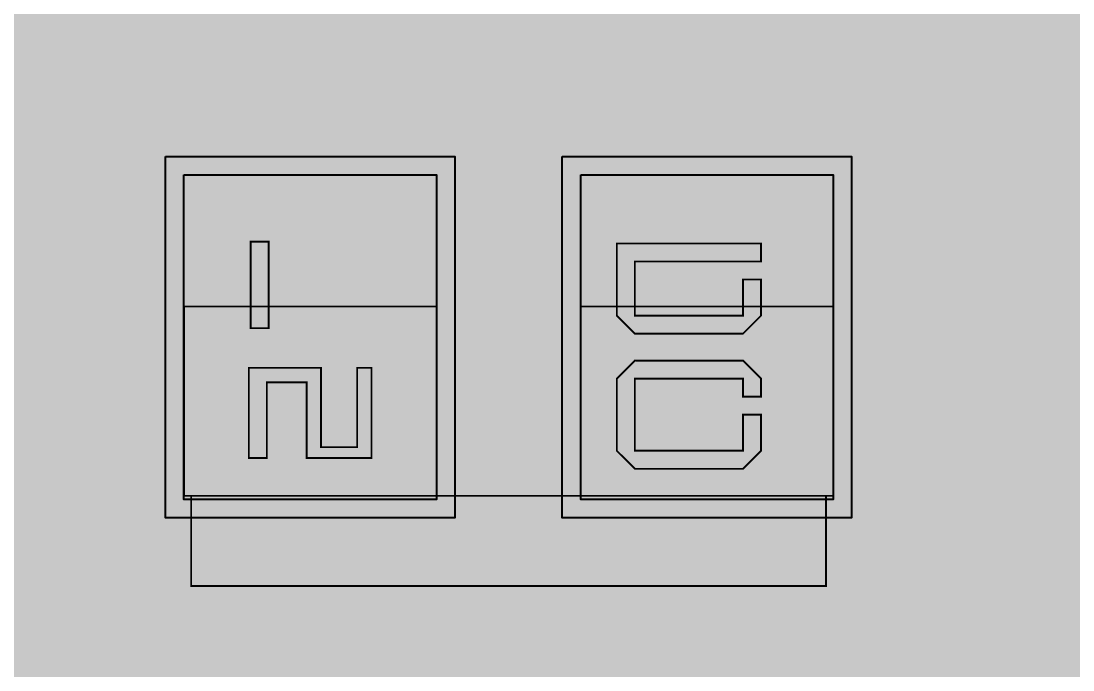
# Model space of a CAD drawing. Header units: millimetres. Extents: x 40 to 109, y -239.5 to -186.7.
# Drawn here: x 94.66 to 97.577, y -195.843 to -194.042 of the extents above; entities that cross this region are included whole.
import ezdxf

# ---------------------------------------------------------------- set-up
doc = ezdxf.new("R2010")
doc.units = ezdxf.units.MM
doc.header["$MEASUREMENT"] = 0
for name, color, linetype, true_color in [('Bottom-Layer', 7, 'Continuous', 0x0000ff), ('Component-Marking-Layer', 7, 'Continuous', 0x66ffcc), ('Component-Shape-Layer', 7, 'Continuous', 0x00cccc), ('Document-Layer', 7, 'Continuous', 0xffffff), ('Pin-Soldering-Layer', 7, 'Continuous', 0xcc9999), ('Top-Layer', 7, 'Continuous', 0xff0000), ('Top-Paste-Mask-Layer', 7, 'Continuous', 0x808080), ('Top-Silkscreen-Layer', 7, 'Continuous', 0xffcc00), ('Top-Solder-Mask-Layer', 7, 'Continuous', 0x800080)]:
    doc.layers.add(name, color=color, linetype=linetype, true_color=true_color)

msp = doc.modelspace()

# ---------------------------------------------------------------- hatches: boundary and pattern name
at = {"layer": 'Bottom-Layer'}
msp.add_hatch(color=256, dxfattribs=at).paths.add_polyline_path([(78.36962971477374, -237.8943357886716), (70.72866848182268, -237.8943357886716), (70.9731984884277, -237.68035898296563), (71.13215236266463, -237.39696056487645), (71.18724917449836, -237.07673355346716), (71.18724917449836, -236.47673355346714), (71.09236341465622, -236.06101187688617), (70.82649942356402, -235.72762897684387), (70.44231482526544, -235.54261542536648), (70.01590209116841, -235.54261542536648), (69.63171749286984, -235.72762897684387), (69.36585350177764, -236.06101187688617), (69.2709677419355, -236.47673355346714), (69.2709677419355, -237.07673355346716), (69.32606455376923, -237.39696056487645), (69.48501842800617, -237.68035898296563), (69.72954843461119, -237.8943357886716), (42.672085344170696, -237.8943357886716), (42.107377293007204, -237.81999056332822), (41.581153162306336, -237.60202139154393), (41.12927425694884, -237.25528251216474), (40.78253537756965, -236.80340360680722), (40.56456620578536, -236.27717947610637), (40.490220980441975, -235.7124714249429), (40.49022098044196, -195.07239014478031), (40.56456620578535, -194.5076820936168), (40.782535377569644, -193.98145796291595), (41.12927425694883, -193.52957905755844), (41.58115316230633, -193.18284017817925), (42.107377293007204, -192.964871006395), (42.672085344170696, -192.89052578105156), (106.29921259842521, -192.89052578105156), (106.86392064958869, -192.964871006395), (107.39014478028956, -193.18284017817928), (107.84202368564706, -193.52957905755844), (108.18876256502625, -193.98145796291595), (108.40673173681054, -194.5076820936168), (108.48107696215394, -195.07239014478031), (108.48107696215394, -217.4265582931166), (104.27335026670055, -217.4265582931166), (104.13629574812441, -217.45382013186662), (104.02010653759913, -217.53145528029623), (103.1893623161107, -218.36219950178466), (103.11172716768083, -218.47838871231008), (103.08446532893068, -218.61544323088648), (103.08446532893068, -224.6154432308865), (103.11172716768083, -224.75249774946292), (103.1893623161107, -224.8686869599883), (104.12637019012644, -225.80569483400404), (104.24255940065171, -225.88332998243365), (104.37961391922785, -225.91059182118366), (108.45755635609171, -225.91059182118366), (108.48107696215395, -235.7124714249429), (108.40673173681056, -236.27717947610637), (108.18876256502627, -236.80340360680722), (107.84202368564706, -237.25528251216474), (107.39014478028957, -237.60202139154393), (106.86392064958869, -237.81999056332822), (106.29921259842521, -237.8943357886716), (79.36874976198523, -237.8943357886716), (79.61327976859025, -237.68035898296563), (79.77223364282719, -237.39696056487645), (79.82733045466091, -237.07673355346716), (79.82733045466091, -236.47673355346714), (79.73244469481877, -236.06101187688617), (79.46658070372658, -235.72762897684387), (79.082396105428, -235.54261542536648), (78.65598337133096, -235.54261542536648), (78.27179877303239, -235.72762897684387), (78.00593478194018, -236.06101187688617), (77.91104902209806, -236.47673355346714), (77.91104902209806, -237.07673355346716), (77.96614583393178, -237.39696056487645), (78.12509970816872, -237.68035898296563)])
at = {"layer": 'Component-Marking-Layer'}
msp.add_hatch(color=256, dxfattribs=at).paths.add_polyline_path([(96.95232410464823, -194.83439166878335, 1), (97.0723139446279, -194.83439166878335, 1)])
msp.add_hatch(color=256, dxfattribs=at).paths.add_polyline_path([(96.95232410464823, -194.83439166878335, 1), (97.0723139446279, -194.83439166878335, 1)])
at = {"layer": 'Document-Layer'}
for points in [[(95.3472186944374, -194.65440690881385), (95.3472186944374, -194.894411988824), (95.297205994412, -194.894411988824), (95.297205994412, -194.65440690881385)], [(95.3472186944374, -194.65440690881385), (95.3472186944374, -194.894411988824), (95.297205994412, -194.894411988824), (95.297205994412, -194.65440690881385)], [(96.71219202438407, -194.65943611887226), (96.31219202438406, -194.65943611887226), (96.31219202438406, -194.80942341884685), (96.31219202438406, -194.85943611887228), (96.36217932435866, -194.90942341884684), (96.66220472440946, -194.90942341884684), (96.71219202438407, -194.85943611887228), (96.71219202438407, -194.7594361188723), (96.66217932435866, -194.7594361188723), (96.66217932435866, -194.85943611887228), (96.36217932435866, -194.85943611887228), (96.36217932435866, -194.70942341884688), (96.71219202438407, -194.70942341884688)], [(96.71219202438407, -194.65943611887226), (96.31219202438406, -194.65943611887226), (96.31219202438406, -194.80942341884685), (96.31219202438406, -194.85943611887228), (96.36217932435866, -194.90942341884684), (96.66220472440946, -194.90942341884684), (96.71219202438407, -194.85943611887228), (96.71219202438407, -194.7594361188723), (96.66217932435866, -194.7594361188723), (96.66217932435866, -194.85943611887228), (96.36217932435866, -194.85943611887228), (96.36217932435866, -194.70942341884688), (96.71219202438407, -194.70942341884688)], [(96.71219202438407, -195.03439166878337), (96.66217932435866, -194.98437896875797), (96.36217932435866, -194.98437896875797), (96.36217932435866, -194.98440436880875), (96.31219202438406, -195.03439166878337), (96.31219202438406, -195.23439166878336), (96.36217932435866, -195.28437896875798), (96.66217932435866, -195.28437896875798), (96.66220472440946, -195.28437896875798), (96.71219202438407, -195.23439166878336), (96.71219202438407, -195.13439166878337), (96.66217932435866, -195.13439166878337), (96.66217932435866, -195.23439166878336), (96.36217932435866, -195.23439166878336), (96.36217932435866, -195.03439166878337), (96.66217932435866, -195.03439166878337), (96.66217932435866, -195.08437896875796), (96.71219202438407, -195.08437896875796)], [(96.71219202438407, -195.03439166878337), (96.66217932435866, -194.98437896875797), (96.36217932435866, -194.98437896875797), (96.36217932435866, -194.98440436880875), (96.31219202438406, -195.03439166878337), (96.31219202438406, -195.23439166878336), (96.36217932435866, -195.28437896875798), (96.66217932435866, -195.28437896875798), (96.66220472440946, -195.28437896875798), (96.71219202438407, -195.23439166878336), (96.71219202438407, -195.13439166878337), (96.66217932435866, -195.13439166878337), (96.66217932435866, -195.23439166878336), (96.36217932435866, -195.23439166878336), (96.36217932435866, -195.03439166878337), (96.66217932435866, -195.03439166878337), (96.66217932435866, -195.08437896875796), (96.71219202438407, -195.08437896875796)], [(95.63218186436374, -195.0144018288037), (95.63218186436374, -195.25440690881385), (95.45217170434343, -195.25440690881385), (95.45217170434343, -195.04439928879862), (95.34216408432818, -195.04439928879862), (95.34216408432818, -195.25440690881385), (95.29217678435359, -195.25440690881385), (95.29217678435359, -195.0144018288037), (95.29217678435359, -195.00439420878845), (95.30218440436882, -195.00439420878845), (95.49217678435357, -195.00439420878845), (95.49217678435357, -195.2244094488189), (95.59217678435358, -195.2244094488189), (95.59217678435358, -195.00439420878845), (95.63218186436374, -195.00439420878845)], [(95.63218186436374, -195.0144018288037), (95.63218186436374, -195.25440690881385), (95.45217170434343, -195.25440690881385), (95.45217170434343, -195.04439928879862), (95.34216408432818, -195.04439928879862), (95.34216408432818, -195.25440690881385), (95.29217678435359, -195.25440690881385), (95.29217678435359, -195.0144018288037), (95.29217678435359, -195.00439420878845), (95.30218440436882, -195.00439420878845), (95.49217678435357, -195.00439420878845), (95.49217678435357, -195.2244094488189), (95.59217678435358, -195.2244094488189), (95.59217678435358, -195.00439420878845), (95.63218186436374, -195.00439420878845)], [(96.89220218440438, -195.60939801879607), (95.13220726441455, -195.60939801879607), (95.13220726441455, -195.35941071882147), (96.89220218440438, -195.35941071882147)], [(96.89220218440438, -195.60939801879607), (95.13220726441455, -195.60939801879607), (95.13220726441455, -195.35941071882147), (96.89220218440438, -195.35941071882147)]]:
    msp.add_hatch(color=256, dxfattribs=at).paths.add_polyline_path(points)
at = {"layer": 'Pin-Soldering-Layer'}
for points in [[(95.11214122428247, -194.83439166878335), (95.81216662433326, -194.83439166878335), (95.81216662433326, -195.35941071882147), (95.11214122428247, -195.35941071882147)], [(95.11214122428247, -194.83439166878335), (95.81216662433326, -194.83439166878335), (95.81216662433326, -195.35941071882147), (95.11214122428247, -195.35941071882147)], [(96.21221742443487, -194.83439166878335), (96.91224282448566, -194.83439166878335), (96.91224282448566, -195.35941071882147), (96.21221742443487, -195.35941071882147)], [(96.21221742443487, -194.83439166878335), (96.91224282448566, -194.83439166878335), (96.91224282448566, -195.35941071882147), (96.21221742443487, -195.35941071882147)]]:
    msp.add_hatch(color=256, dxfattribs=at).paths.add_polyline_path(points)
at = {"layer": 'Top-Layer'}
for points in [[(91.64220218440438, -196.0655321310643), (91.64220218440438, -196.27661925323855), (91.69018394225655, -196.45568961137928), (91.8212725425451, -196.58677821166782), (92.00034290068582, -196.63475996952), (93.37735585471172, -196.63475996952), (93.55642621285243, -196.58677821166782), (93.68751481314098, -196.45568961137928), (93.73549657099315, -196.27661925323855), (93.73549657099315, -195.16321511407992), (95.24618438001846, -193.65252730505463), (98.18162426922085, -193.65252730505463), (97.97918737537351, -193.77784036707655), (97.90005080010161, -194.0023876047752), (97.9000508001016, -195.4123952247905), (97.94117695810772, -195.57902818221513), (98.05511020126872, -195.70739141478285), (97.94117695810772, -195.8357546473506), (97.90005080010161, -196.00238760477524), (97.90005080010161, -196.26428752857507), (97.26864264509642, -196.26428752857507), (97.15272893983258, -196.034051234452), (96.91223012446027, -195.94128778257559), (96.21223012446026, -195.94128778257559), (96.10765348928994, -195.95689601859416), (96.01219202438406, -196.00236027238964), (95.91673055947818, -195.95689601859416), (95.81215392430786, -195.94128778257559), (95.11215392430786, -195.94128778257559), (94.93308356616714, -195.98926954042773), (94.80199496587859, -196.1203581407163), (94.75401320802642, -196.299428498857), (94.75401320802642, -196.77147627530292), (94.46886107389732, -197.05662840943202), (94.36369573098894, -197.21401946766136), (94.32676657353315, -197.39967487934982), (94.32676657353315, -197.65980949961903), (94.24563881127763, -197.65980949961903), (94.06656845313692, -197.7077912574712), (93.93547985284836, -197.83887985775974), (93.88749809499619, -198.01795021590047), (93.88749809499619, -198.4753162306325), (93.6242004415961, -198.4753162306325), (91.91022936955618, -196.76134750414295), (91.75283839271137, -196.65618233244547), (91.56718313436627, -196.6192532385065), (91.5193675387351, -196.6192532385065), (91.5193675387351, -196.40039370078742), (91.50625695875797, -196.30437819318368), (91.46788510581811, -196.21539243078487), (91.50112423364943, -196.14323850244796), (91.51763934308981, -196.0655321310643)], [(95.81215392430786, -194.1112141224283), (95.11215392430786, -194.1112141224283), (94.93308356616714, -194.15919588028044), (94.80199496587859, -194.29028448056897), (94.75401320802642, -194.4693548387097), (94.75401320802642, -195.3693548387097), (94.80199496587859, -195.54842519685045), (94.93308356616714, -195.67951379713898), (95.11215392430786, -195.72749555499115), (95.81215392430786, -195.72749555499115), (95.91673055947818, -195.71188731897257), (96.01219202438406, -195.6664230651771), (96.10765348928994, -195.71188731897257), (96.21223012446026, -195.72749555499115), (96.91223012446027, -195.72749555499115), (97.09130048260097, -195.67951379713898), (97.22238908288953, -195.54842519685045), (97.2703708407417, -195.3693548387097), (97.2703708407417, -194.4693548387097), (97.22238908288953, -194.29028448056897), (97.09130048260097, -194.15919588028044), (96.91223012446027, -194.1112141224283), (96.21223012446026, -194.1112141224283), (96.10765348928994, -194.12682235844684), (96.01219202438406, -194.17228661224232), (95.91673055947818, -194.12682235844684)], [(95.11215392430783, -194.4693548387097), (95.81215392430786, -194.4693548387097), (95.81215392430786, -195.3693548387097), (95.11215392430783, -195.3693548387097)], [(96.21223012446026, -194.4693548387097), (96.9122301244603, -194.4693548387097), (96.9122301244603, -195.3693548387097), (96.21223012446026, -195.3693548387097)]]:
    msp.add_hatch(color=256, dxfattribs=at).paths.add_polyline_path(points)
at = {"layer": 'Top-Paste-Mask-Layer'}
for points in [[(95.11215392430783, -194.4693548387097), (95.81215392430786, -194.4693548387097), (95.81215392430786, -195.3693548387097), (95.11215392430783, -195.3693548387097)], [(96.21223012446026, -194.4693548387097), (96.9122301244603, -194.4693548387097), (96.9122301244603, -195.3693548387097), (96.21223012446026, -195.3693548387097)]]:
    msp.add_hatch(color=256, dxfattribs=at).paths.add_polyline_path(points)
at = {"layer": 'Top-Solder-Mask-Layer'}
for points in [[(95.06115316230631, -194.4183540767082), (95.86315468630937, -194.4183540767082), (95.86315468630937, -195.42035560071125), (95.06115316230631, -195.42035560071125)], [(96.16122936245874, -194.4183540767082), (96.96323088646182, -194.4183540767082), (96.96323088646182, -195.42035560071125), (96.16122936245874, -195.42035560071125)]]:
    msp.add_hatch(color=256, dxfattribs=at).paths.add_polyline_path(points)

# ---------------------------------------------------------------- linework, layer by layer
at = {"layer": 'Component-Marking-Layer', "const_width": 0.1290325161295484}
msp.add_lwpolyline([(96.95232410464823, -194.83439166877295, 1), (97.07231394462791, -194.83439166879262), (97.07231394462791, -194.83439166879376, 1), (96.95232410464823, -194.8343916687741)], format="xyb", dxfattribs=at)
msp.add_lwpolyline([(96.95232410464823, -194.83439166877295, 1), (97.07231394462791, -194.83439166879262), (97.07231394462791, -194.83439166879376, 1), (96.95232410464823, -194.8343916687741)], format="xyb", dxfattribs=at)
at = {"layer": 'Component-Shape-Layer', "const_width": 0.05080010160020321}
msp.add_lwpolyline([(97.01231902463806, -194.83441706883414), (97.01231902463806, -196.83441706883417), (95.01231902463806, -196.83441706883417), (95.01231902463806, -194.83441706883414)], close=True, dxfattribs=at)
msp.add_lwpolyline([(97.01231902463806, -194.83441706883414), (97.01231902463806, -196.83441706883417), (95.01231902463806, -196.83441706883417), (95.01231902463806, -194.83441706883414)], close=True, dxfattribs=at)
at = {"layer": 'Document-Layer', "const_width": 0.005080010160020321}
for points in [[(95.3472186944374, -194.65440690881385), (95.3472186944374, -194.894411988824), (95.297205994412, -194.894411988824), (95.297205994412, -194.65440690881385)], [(95.3472186944374, -194.65440690881385), (95.3472186944374, -194.894411988824), (95.297205994412, -194.894411988824), (95.297205994412, -194.65440690881385)], [(96.71219202438407, -194.65943611887226), (96.31219202438406, -194.65943611887226), (96.31219202438406, -194.80942341884685), (96.31219202438406, -194.85943611887228), (96.36217932435866, -194.90942341884684), (96.66220472440946, -194.90942341884684), (96.71219202438407, -194.85943611887228), (96.71219202438407, -194.7594361188723), (96.66217932435866, -194.7594361188723), (96.66217932435866, -194.85943611887228), (96.36217932435866, -194.85943611887228), (96.36217932435866, -194.70942341884688), (96.71219202438407, -194.70942341884688)], [(96.71219202438407, -194.65943611887226), (96.31219202438406, -194.65943611887226), (96.31219202438406, -194.80942341884685), (96.31219202438406, -194.85943611887228), (96.36217932435866, -194.90942341884684), (96.66220472440946, -194.90942341884684), (96.71219202438407, -194.85943611887228), (96.71219202438407, -194.7594361188723), (96.66217932435866, -194.7594361188723), (96.66217932435866, -194.85943611887228), (96.36217932435866, -194.85943611887228), (96.36217932435866, -194.70942341884688), (96.71219202438407, -194.70942341884688)], [(96.71219202438407, -195.03439166878337), (96.66217932435866, -194.98437896875797), (96.36217932435866, -194.98437896875797), (96.36217932435866, -194.98440436880875), (96.31219202438406, -195.03439166878337), (96.31219202438406, -195.23439166878336), (96.36217932435866, -195.28437896875798), (96.66217932435866, -195.28437896875798), (96.66220472440946, -195.28437896875798), (96.71219202438407, -195.23439166878336), (96.71219202438407, -195.13439166878337), (96.66217932435866, -195.13439166878337), (96.66217932435866, -195.23439166878336), (96.36217932435866, -195.23439166878336), (96.36217932435866, -195.03439166878337), (96.66217932435866, -195.03439166878337), (96.66217932435866, -195.08437896875796), (96.71219202438407, -195.08437896875796)], [(96.71219202438407, -195.03439166878337), (96.66217932435866, -194.98437896875797), (96.36217932435866, -194.98437896875797), (96.36217932435866, -194.98440436880875), (96.31219202438406, -195.03439166878337), (96.31219202438406, -195.23439166878336), (96.36217932435866, -195.28437896875798), (96.66217932435866, -195.28437896875798), (96.66220472440946, -195.28437896875798), (96.71219202438407, -195.23439166878336), (96.71219202438407, -195.13439166878337), (96.66217932435866, -195.13439166878337), (96.66217932435866, -195.23439166878336), (96.36217932435866, -195.23439166878336), (96.36217932435866, -195.03439166878337), (96.66217932435866, -195.03439166878337), (96.66217932435866, -195.08437896875796), (96.71219202438407, -195.08437896875796)], [(95.63218186436374, -195.0144018288037), (95.63218186436374, -195.25440690881385), (95.45217170434343, -195.25440690881385), (95.45217170434343, -195.04439928879862), (95.34216408432818, -195.04439928879862), (95.34216408432818, -195.25440690881385), (95.29217678435359, -195.25440690881385), (95.29217678435359, -195.0144018288037), (95.29217678435359, -195.00439420878845), (95.30218440436882, -195.00439420878845), (95.49217678435357, -195.00439420878845), (95.49217678435357, -195.2244094488189), (95.59217678435358, -195.2244094488189), (95.59217678435358, -195.00439420878845), (95.63218186436374, -195.00439420878845)], [(95.63218186436374, -195.0144018288037), (95.63218186436374, -195.25440690881385), (95.45217170434343, -195.25440690881385), (95.45217170434343, -195.04439928879862), (95.34216408432818, -195.04439928879862), (95.34216408432818, -195.25440690881385), (95.29217678435359, -195.25440690881385), (95.29217678435359, -195.0144018288037), (95.29217678435359, -195.00439420878845), (95.30218440436882, -195.00439420878845), (95.49217678435357, -195.00439420878845), (95.49217678435357, -195.2244094488189), (95.59217678435358, -195.2244094488189), (95.59217678435358, -195.00439420878845), (95.63218186436374, -195.00439420878845)], [(96.89220218440438, -195.60939801879607), (95.13220726441455, -195.60939801879607), (95.13220726441455, -195.35941071882147), (96.89220218440438, -195.35941071882147)], [(96.89220218440438, -195.60939801879607), (95.13220726441455, -195.60939801879607), (95.13220726441455, -195.35941071882147), (96.89220218440438, -195.35941071882147)]]:
    msp.add_lwpolyline(points, close=True, dxfattribs=at)
at = {"layer": 'Pin-Soldering-Layer', "const_width": 0.005080010160020321}
for points in [[(95.11214122428247, -194.83439166878335), (95.81216662433326, -194.83439166878335), (95.81216662433326, -195.35941071882147), (95.11214122428247, -195.35941071882147)], [(95.11214122428247, -194.83439166878335), (95.81216662433326, -194.83439166878335), (95.81216662433326, -195.35941071882147), (95.11214122428247, -195.35941071882147)], [(96.21221742443487, -194.83439166878335), (96.91224282448566, -194.83439166878335), (96.91224282448566, -195.35941071882147), (96.21221742443487, -195.35941071882147)], [(96.21221742443487, -194.83439166878335), (96.91224282448566, -194.83439166878335), (96.91224282448566, -195.35941071882147), (96.21221742443487, -195.35941071882147)]]:
    msp.add_lwpolyline(points, close=True, dxfattribs=at)
at = {"layer": 'Top-Layer', "const_width": 0.05080010160020321}
for points in [[(93.6242004415961, -198.4753162306325), (91.91022936955618, -196.76134750414295), (91.75283839271137, -196.65618233244547), (91.56718313436627, -196.6192532385065), (91.5193675387351, -196.6192532385065), (91.5193675387351, -196.40039370078742), (91.50625695875797, -196.30437819318368), (91.46788510581811, -196.21539243078487), (91.50112423364943, -196.14323850244796), (91.51763934308981, -196.0655321310643), (91.64220218440438, -196.0655321310643), (91.64220218440438, -196.27661925323855), (91.69018394225655, -196.45568961137928), (91.8212725425451, -196.58677821166782), (92.00034290068582, -196.63475996952), (93.37735585471172, -196.63475996952), (93.55642621285243, -196.58677821166782), (93.68751481314098, -196.45568961137928), (93.73549657099315, -196.27661925323855), (93.73549657099315, -195.16321511407992), (95.24618438001846, -193.65252730505463), (98.18162426922085, -193.65252730505463)], [(95.46215392430784, -194.47189484378973), (95.46215392430784, -194.21281432562867)], [(95.11469392938784, -194.91935483870972), (94.85561341122681, -194.91935483870972)], [(95.46215392430784, -195.36681483362972), (95.46215392430784, -195.62589535179075)]]:
    msp.add_lwpolyline(points, dxfattribs=at)
msp.add_lwpolyline([(95.81215392430786, -194.1112141224283), (95.11215392430786, -194.1112141224283), (94.93308356616714, -194.15919588028044), (94.80199496587859, -194.29028448056897), (94.75401320802642, -194.4693548387097), (94.75401320802642, -195.3693548387097), (94.80199496587859, -195.54842519685045), (94.93308356616714, -195.67951379713898), (95.11215392430786, -195.72749555499115), (95.81215392430786, -195.72749555499115), (95.91673055947818, -195.71188731897257), (96.01219202438406, -195.6664230651771), (96.10765348928994, -195.71188731897257), (96.21223012446026, -195.72749555499115), (96.91223012446027, -195.72749555499115), (97.09130048260097, -195.67951379713898), (97.22238908288953, -195.54842519685045), (97.2703708407417, -195.3693548387097), (97.2703708407417, -194.4693548387097), (97.22238908288953, -194.29028448056897), (97.09130048260097, -194.15919588028044), (96.91223012446027, -194.1112141224283), (96.21223012446026, -194.1112141224283), (96.10765348928994, -194.12682235844684), (96.01219202438406, -194.17228661224232), (95.91673055947818, -194.12682235844684)], close=True, dxfattribs=at)
at = {"layer": 'Top-Layer'}
for points in [[(95.11215392430783, -194.4693548387097), (95.81215392430786, -194.4693548387097), (95.81215392430786, -195.3693548387097), (95.11215392430783, -195.3693548387097)], [(96.21223012446026, -194.4693548387097), (96.9122301244603, -194.4693548387097), (96.9122301244603, -195.3693548387097), (96.21223012446026, -195.3693548387097)]]:
    msp.add_lwpolyline(points, close=True, dxfattribs=at)
at = {"layer": 'Top-Paste-Mask-Layer'}
for points in [[(95.11215392430783, -194.4693548387097), (95.81215392430786, -194.4693548387097), (95.81215392430786, -195.3693548387097), (95.11215392430783, -195.3693548387097)], [(96.21223012446026, -194.4693548387097), (96.9122301244603, -194.4693548387097), (96.9122301244603, -195.3693548387097), (96.21223012446026, -195.3693548387097)]]:
    msp.add_lwpolyline(points, close=True, dxfattribs=at)
at = {"layer": 'Top-Silkscreen-Layer'}
for points, const_width in [([(97.16217932435866, -194.53439166878334), (97.15034290068581, -194.53439166878334)], 0.25400050800101603), ([(97.16217932435866, -194.53439166878334), (97.15034290068581, -194.53439166878334)], 0.25400050800101603), ([(94.91219202438407, -194.83439166878335), (94.91219202438407, -196.83439166878335)], 0.15199390398780802), ([(94.91219202438407, -194.83439166878335), (94.91219202438407, -196.83439166878335)], 0.15199390398780802), ([(97.11219202438406, -196.83439166878335), (97.11219202438406, -194.83439166878335)], 0.15199390398780802), ([(97.11219202438406, -196.83439166878335), (97.11219202438406, -194.83439166878335)], 0.15199390398780802), ([(96.76215392430787, -195.58440436880878), (95.31216662433327, -195.58440436880878)], 0.15199390398780802), ([(96.76215392430787, -195.58440436880878), (95.31216662433327, -195.58440436880878)], 0.15199390398780802), ([(95.31219202438406, -195.73439166878336), (95.31219202438406, -195.58440436880878)], 0.15199390398780802), ([(95.31219202438406, -195.73439166878336), (95.31219202438406, -195.58440436880878)], 0.15199390398780802), ([(96.76215392430787, -195.58440436880878), (96.76215392430787, -195.73439166878336)], 0.15199390398780802), ([(96.76215392430787, -195.58440436880878), (96.76215392430787, -195.73439166878336)], 0.15199390398780802), ([(95.36217932435866, -195.73439166878336), (95.31219202438406, -195.73439166878336)], 0.15199390398780802), ([(95.36217932435866, -195.73439166878336), (95.31219202438406, -195.73439166878336)], 0.15199390398780802), ([(96.76215392430787, -195.73439166878336), (95.36217932435866, -195.73439166878336)], 0.15199390398780802), ([(96.76215392430787, -195.73439166878336), (95.36217932435866, -195.73439166878336)], 0.15199390398780802)]:
    msp.add_lwpolyline(points, dxfattribs=dict(at, const_width=const_width))
at = {"layer": 'Top-Solder-Mask-Layer'}
for points in [[(95.06115316230631, -194.4183540767082), (95.86315468630937, -194.4183540767082), (95.86315468630937, -195.42035560071125), (95.06115316230631, -195.42035560071125)], [(96.16122936245874, -194.4183540767082), (96.96323088646182, -194.4183540767082), (96.96323088646182, -195.42035560071125), (96.16122936245874, -195.42035560071125)]]:
    msp.add_lwpolyline(points, close=True, dxfattribs=at)

doc.saveas('drawing.dxf')
